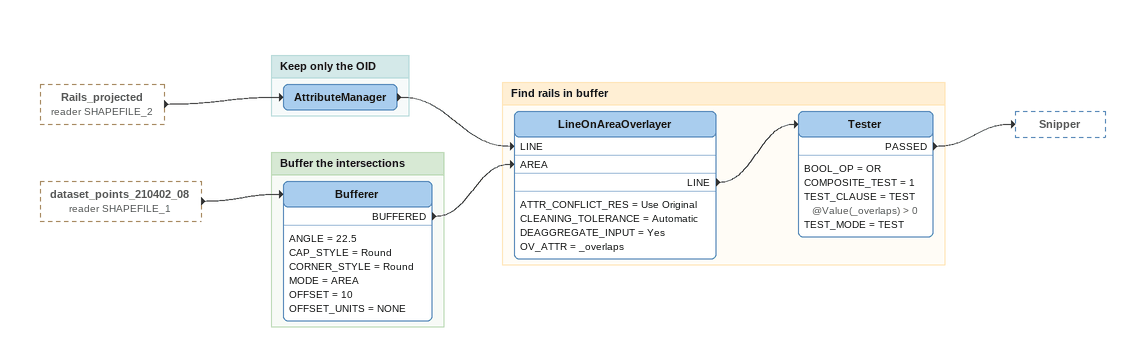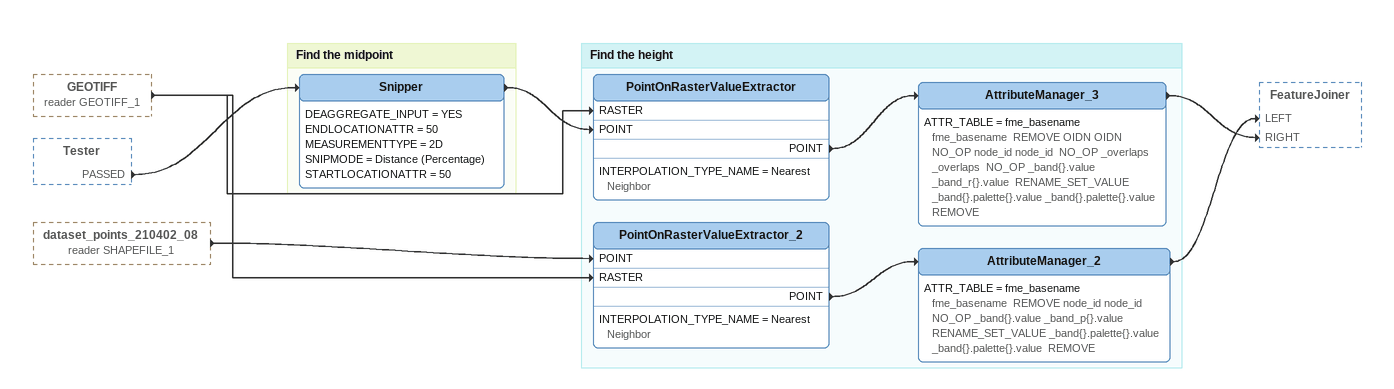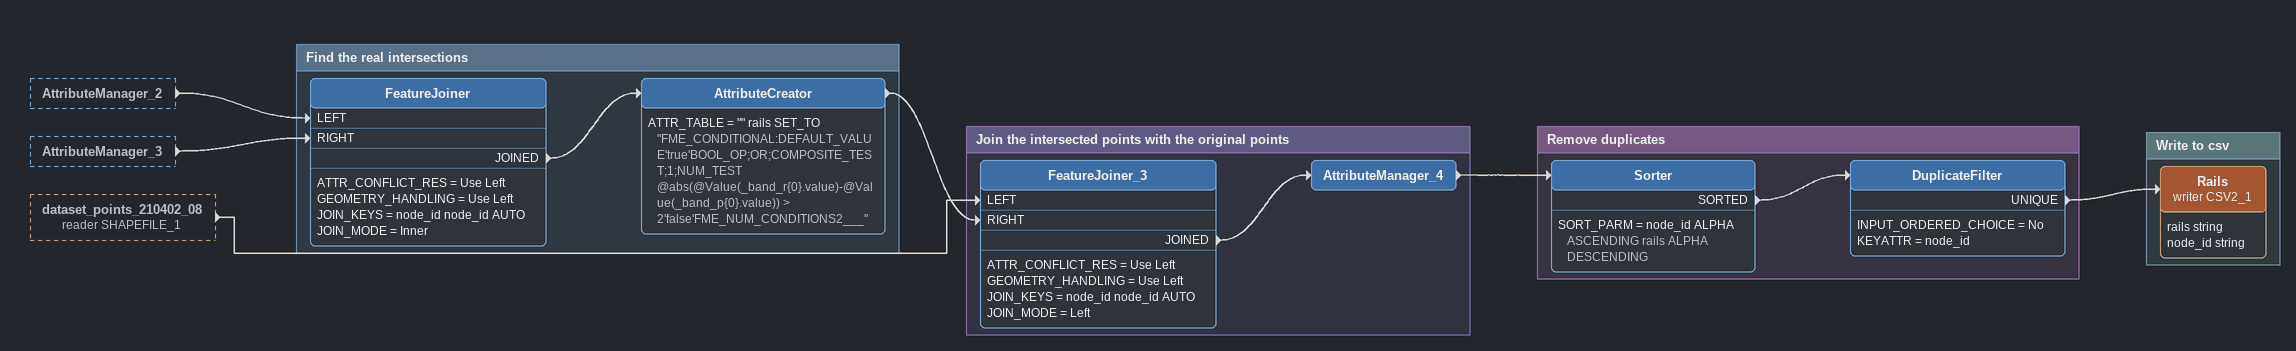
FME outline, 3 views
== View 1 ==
Rails_projected (reader SHAPEFILE_2) [outside]
    -> AttributeManager
dataset_points_210402_08 (reader SHAPEFILE_1) [outside]
    -> Bufferer

Bookmark: Keep only the OID
AttributeManager
    -> LineOnAreaOverlayer [LINE]

Bookmark: Buffer the intersections
Bufferer
    ANGLE = 22.5
    CAP_STYLE = Round
    CORNER_STYLE = Round
    MODE = AREA
    OFFSET = 10
    OFFSET_UNITS = NONE
    BUFFERED -> LineOnAreaOverlayer [AREA]

Bookmark: Find rails in buffer
LineOnAreaOverlayer
    ATTR_CONFLICT_RES = Use Original
    CLEANING_TOLERANCE = Automatic
    DEAGGREGATE_INPUT = Yes
    OV_ATTR = _overlaps
    LINE -> Tester
Tester
    BOOL_OP = OR
    COMPOSITE_TEST = 1
    TEST_CLAUSE = TEST @Value(_overlaps) > 0
    TEST_MODE = TEST
    PASSED -> Snipper

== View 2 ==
GEOTIFF (reader GEOTIFF_1) [outside]
    -> PointOnRasterValueExtractor [RASTER]
    -> PointOnRasterValueExtractor_2 [RASTER]
Tester [outside]
    PASSED -> Snipper
dataset_points_210402_08 (reader SHAPEFILE_1) [outside]
    -> PointOnRasterValueExtractor_2 [POINT]

Bookmark: Find the midpoint
Snipper
    DEAGGREGATE_INPUT = YES
    ENDLOCATIONATTR = 50
    MEASUREMENTTYPE = 2D
    SNIPMODE = Distance (Percentage)
    STARTLOCATIONATTR = 50
    -> PointOnRasterValueExtractor [POINT]

Bookmark: Find the height
PointOnRasterValueExtractor
    INTERPOLATION_TYPE_NAME = Nearest Neighbor
    POINT -> AttributeManager_3
AttributeManager_3
    ATTR_TABLE = fme_basename fme_basename  REMOVE OIDN OIDN  NO_OP node_id node_id  NO_OP _overlaps _overlaps  NO_OP _band{}.value _band_r{}.value  RENAME_SET_VALUE _band{}.palette{}.value _band{}.palette{}.value  REMOVE
    -> FeatureJoiner [RIGHT]
PointOnRasterValueExtractor_2
    INTERPOLATION_TYPE_NAME = Nearest Neighbor
    POINT -> AttributeManager_2
AttributeManager_2
    ATTR_TABLE = fme_basename fme_basename  REMOVE node_id node_id  NO_OP _band{}.value _band_p{}.value  RENAME_SET_VALUE _band{}.palette{}.value _band{}.palette{}.value  REMOVE
    -> FeatureJoiner [LEFT]

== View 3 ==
AttributeManager_2 [outside]
    -> FeatureJoiner [LEFT]
AttributeManager_3 [outside]
    -> FeatureJoiner [RIGHT]
dataset_points_210402_08 (reader SHAPEFILE_1) [outside]
    -> FeatureJoiner_3 [LEFT]

Bookmark: Find the real intersections
FeatureJoiner
    ATTR_CONFLICT_RES = Use Left
    GEOMETRY_HANDLING = Use Left
    JOIN_KEYS = node_id node_id AUTO
    JOIN_MODE = Inner
    JOINED -> AttributeCreator
AttributeCreator
    ATTR_TABLE = "" rails SET_TO "FME_CONDITIONAL:DEFAULT_VALUE'true'BOOL_OP;OR;COMPOSITE_TEST;1;NUM_TEST @abs(@Value(_band_r{0}.value)-@Value(_band_p{0}.value)) > 2'false'FME_NUM_CONDITIONS2___"
    -> FeatureJoiner_3 [RIGHT]

Bookmark: Join the intersected points with the original points
FeatureJoiner_3
    ATTR_CONFLICT_RES = Use Left
    GEOMETRY_HANDLING = Use Left
    JOIN_KEYS = node_id node_id AUTO
    JOIN_MODE = Left
    JOINED -> AttributeManager_4
AttributeManager_4
    -> Sorter

Bookmark: Remove duplicates
Sorter
    SORT_PARM = node_id ALPHA ASCENDING rails ALPHA DESCENDING
    SORTED -> DuplicateFilter
DuplicateFilter
    INPUT_ORDERED_CHOICE = No
    KEYATTR = node_id
    UNIQUE -> Rails (writer CSV2_1)

Bookmark: Write to csv
Rails (writer CSV2_1)
    attributes: rails string, node_id string
